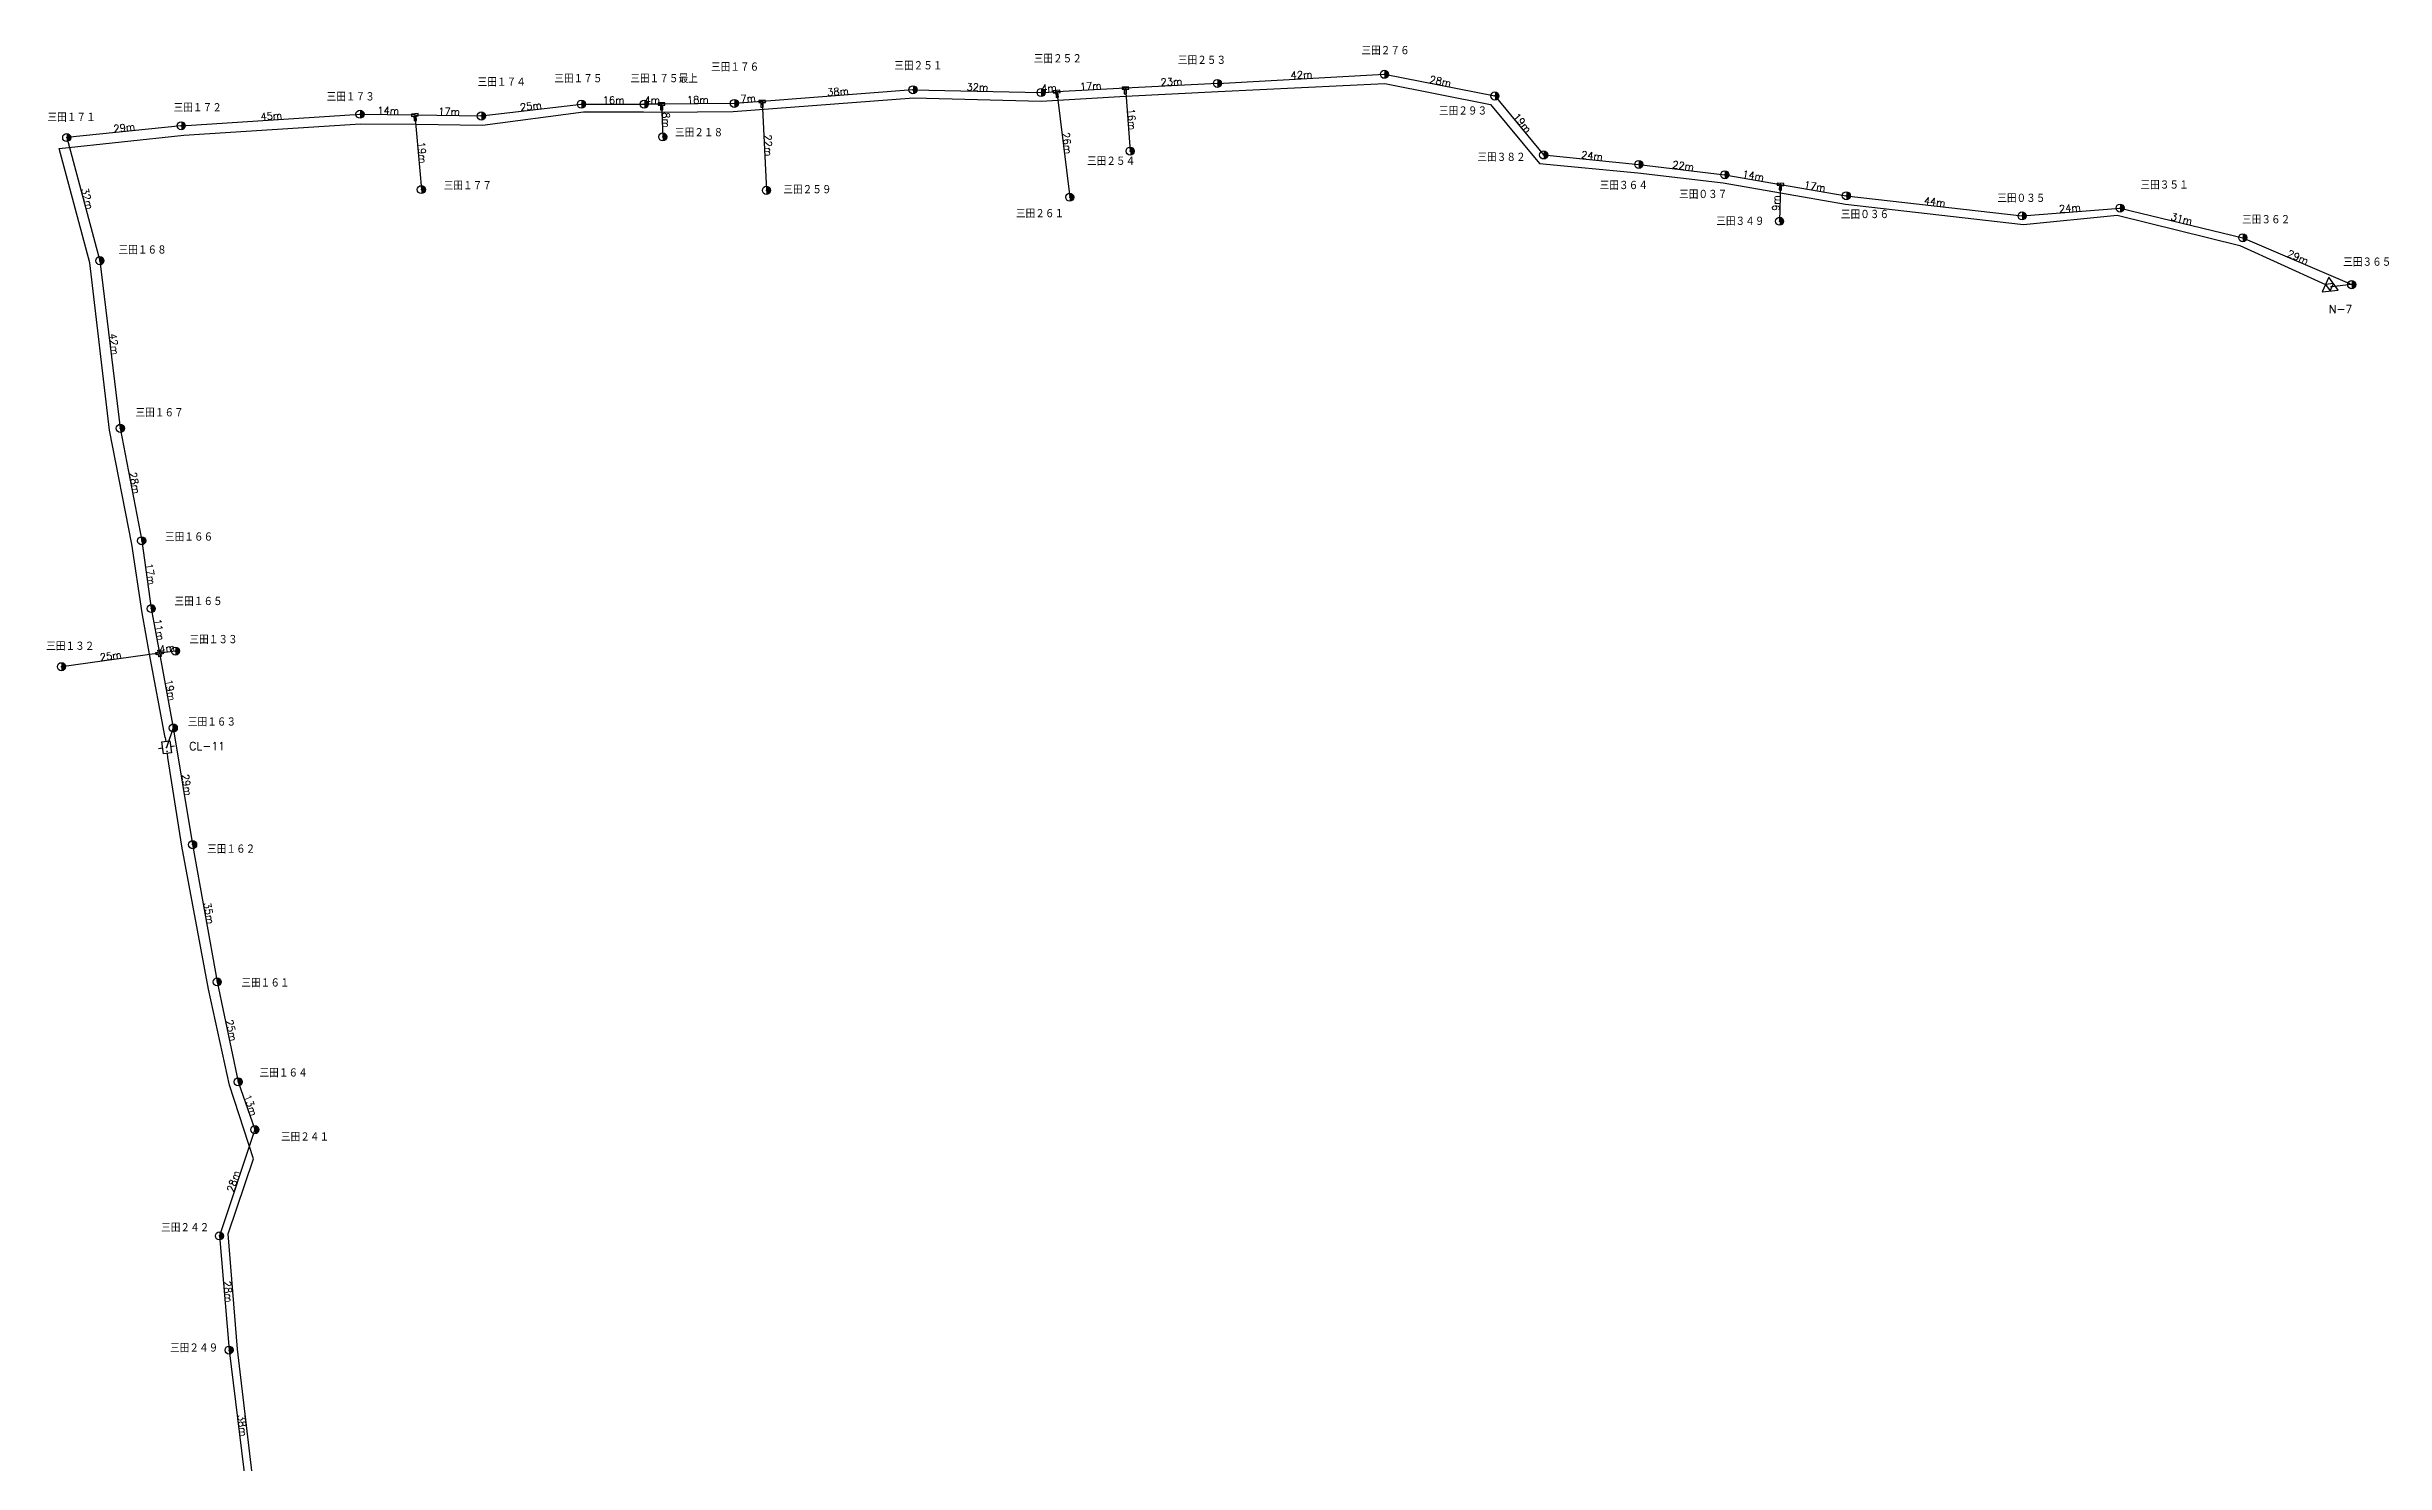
# Model space of a CAD drawing. Extents: x 11718 to 14316, y 5719 to 11395.
# Drawn here: x 12415 to 12997, y 11043 to 11395 of the extents above; entities that cross this region are included whole.
import ezdxf
from ezdxf.enums import TextEntityAlignment as Align

# ---------------------------------------------------------------- set-up
doc = ezdxf.new("R2010")
doc.units = 0
doc.header["$MEASUREMENT"] = 0
doc.header["$PDSIZE"] = 0.5
doc.layers.get('0').update_dxf_attribs({"linetype": 'CONTINUOUS'})
for name, color, linetype in [('BUN', 4, 'CONTINUOUS'), ('DROP', 6, 'CONTINUOUS'), ('IN', 7, 'CONTINUOUS'), ('KPLINK', 2, 'CONTINUOUS'), ('MESSEN', 9, 'CONTINUOUS'), ('POLE', 7, 'CONTINUOUS'), ('SPAN', 7, 'CONTINUOUS')]:
    doc.layers.add(name, color=color, linetype=linetype)
doc.styles.get("Standard").update_dxf_attribs({"font": 'txt', "bigfont": 'extfont'})

# ---------------------------------------------------------------- blocks, each defined once
blk = doc.blocks.new('T_CP')
at = {"color": 0, "linetype": 'BYBLOCK', "const_width": 1}
blk.add_lwpolyline([(0, -0.5, 1), (0, 0.5, -24.142235)], format="xyb", dxfattribs=at)
at = {"color": 0, "linetype": 'BYBLOCK'}
blk.add_circle((0, 0), 1, dxfattribs=at)
blk.add_point((0, 0), dxfattribs=at)
for tag, p, height in [('V1', (1.5, 3), 2), ('V2', (1.5, 0.5), 2), ('V3', (1.8, -0.4), 0.2), ('V4', (1.8, -0.73), 0.2), ('V5', (1.8, -1.1), 0.2), ('V6', (1.8, -1.43), 0.2), ('V7', (1.8, -1.77), 0.2), ('V8', (1.8, -2.1), 0.2)]:
    blk.add_attdef(tag, p, '', height=height, dxfattribs=at)
blk = doc.blocks.new('T_BUN')
at = {"color": 0, "linetype": 'BYBLOCK'}
blk.add_lwpolyline([(-0.84, 0.28), (-0.84, -0.28), (-0.28, -0.28), (-0.28, -1.4), (0.28, -1.4), (0.28, -0.28), (0.84, -0.28), (0.84, 0.28)], close=True, dxfattribs=at)
blk.add_point((0, 0), dxfattribs=at)
for tag, p, height in [('V1', (1.5, 3), 2), ('V2', (1.5, 0.5), 2), ('V3', (1.8, -0.4), 0.2), ('V4', (1.8, -0.73), 0.2), ('V5', (1.8, -1.1), 0.2), ('V6', (1.8, -1.43), 0.2), ('V7', (1.8, -1.77), 0.2), ('V8', (1.8, -2.1), 0.2)]:
    blk.add_attdef(tag, p, '', height=height, dxfattribs=at)
blk = doc.blocks.new('J_BUN')
at = {"color": 0, "linetype": 'BYBLOCK'}
blk.add_lwpolyline([(-0.84, -0.28), (-0.84, 0.28), (-0.28, 0.28), (-0.28, 0.84), (0.28, 0.84), (0.28, 0.28), (0.84, 0.28), (0.84, -0.28), (0.28, -0.28), (0.28, -0.84), (-0.28, -0.84), (-0.28, -0.28)], close=True, dxfattribs=at)
blk.add_point((0, 0), dxfattribs=at)
for tag, p, height in [('V1', (1.5, 3), 2), ('V2', (1.5, 0.5), 2), ('V3', (1.8, -0.4), 0.2), ('V4', (1.8, -0.73), 0.2), ('V5', (1.8, -1.1), 0.2), ('V6', (1.8, -1.43), 0.2), ('V7', (1.8, -1.77), 0.2), ('V8', (1.8, -2.1), 0.2)]:
    blk.add_attdef(tag, p, '', height=height, dxfattribs=at)
blk = doc.blocks.new('CL_CL2')
at = {"color": 0, "linetype": 'BYBLOCK'}
for p, q in [((0, 0), (1, 0)), ((2.5, 2), (2.5, 1)), ((5, 0), (4, 0)), ((2.5, -2), (2.5, -1))]:
    blk.add_line(p, q, dxfattribs=at)
blk.add_lwpolyline([(1, -1), (1, 1), (4, 1), (4, -1)], close=True, dxfattribs=at)
blk.add_point((2.5, 0), dxfattribs=at)
at = {"layer": 'IN', "color": 0, "linetype": 'BYBLOCK', "const_width": 0.2}
blk.add_lwpolyline([(1.4, 0, 1), (1.6, 0, 1)], format="xyb", close=True, dxfattribs=at)
at = {"color": 0, "linetype": 'BYBLOCK'}
for tag, p, height in [('V1', (4.2, 5.6), 2), ('V3', (4.2, 1.1), 0.2), ('V4', (4.2, 0.8), 0.2), ('V5', (4.2, 0.5), 0.2), ('V6', (4.2, 0.2), 0.2), ('V2', (4.2, 3), 2), ('V7', (4.2, -0.3), 0.2), ('V8', (4.2, -0.6), 0.2)]:
    blk.add_attdef(tag, p, '', height=height, dxfattribs=at)
blk = doc.blocks.new('NODE_NODE1')
at = {"color": 0, "linetype": 'BYBLOCK'}
blk.add_line((0, 0), (1, 0), dxfattribs=at)
blk.add_lwpolyline([(1, -2), (4.46, 0), (1, 2), (1, -2)], dxfattribs=at)
blk.add_lwpolyline([(2.73, 1), (1, 0), (2.73, -1)], close=True, dxfattribs=at)
blk.add_point((2.5, 0), dxfattribs=at)
for tag, p, height in [('V1', (4.8, 0.4), 2), ('V3', (4.8, -2.8), 0.2), ('V4', (4.8, -3.1), 0.2), ('V5', (4.8, -3.4), 0.2), ('V6', (4.8, -3.7), 0.2), ('V7', (4.8, -4), 0.2), ('V8', (4.8, -4.3), 0.2), ('V2', (4.8, -2.2), 2)]:
    blk.add_attdef(tag, p, '', height=height, dxfattribs=at)

msp = doc.modelspace()

# ---------------------------------------------------------------- linework, layer by layer
at = {"layer": 'BUN', "elevation": 2}
msp.add_lwpolyline([(12467.39, 11033.6), (12462.88, 11071.61), (12460.57, 11100.28), (12466.88, 11118.93), (12460.92, 11137.2), (12455.66, 11161.09), (12449.04, 11196.57), (12445.59, 11218.68)], dxfattribs=at)
at = {"layer": 'DROP', "elevation": 2}
msp.add_lwpolyline([(12444.93, 11223.64), (12440.98, 11244.29), (12439.21, 11254.61), (12436.62, 11271.69), (12431.08, 11300.02), (12426.15, 11341.61), (12418.56, 11370.04), (12449.58, 11373.35), (12493.45, 11376.12), (12507.26, 11376.07), (12523.81, 11375.83), (12548.91, 11379.15), (12563.83, 11379.12), (12568.38, 11379.05), (12586.16, 11379.18), (12631.06, 11382.57), (12662.71, 11381.78), (12683.64, 11382.98), (12706.68, 11384.17), (12748.15, 11386.16), (12774.4, 11380.96), (12786.55, 11366.26), (12811, 11364), (12832.22, 11361.49), (12846.51, 11358.99), (12862.66, 11356.21), (12906.93, 11351.16), (12930.22, 11353.47), (12960.72, 11345.94), (12981.09, 11336.65)], dxfattribs=at)
at = {"layer": 'KPLINK'}
for p, q in [((12988.51, 11336.17), (12983.37, 11335.61, 2)), ((12446.93, 11225.98), (12445.26, 11221.16))]:
    msp.add_line(p, q, dxfattribs=at)
at = {"layer": 'MESSEN'}
for p, q in [((12630.82, 11384.61), (12593.31, 11381.7)), ((12630.82, 11384.61), (12662.68, 11383.93)), ((12662.68, 11383.93), (12666.56, 11384.13)), ((12683.64, 11385.01), (12666.56, 11384.13)), ((12666.56, 11384.13), (12669.79, 11357.91)), ((12706.51, 11386.19), (12683.64, 11385.01)), ((12683.64, 11385.01), (12684.82, 11369.36)), ((12706.51, 11386.19), (12748.02, 11388.45)), ((12748.02, 11388.45), (12775.49, 11383.06)), ((12448.9, 11375.66), (12493.35, 11378.54)), ((12493.35, 11378.54), (12506.99, 11378.34)), ((12506.99, 11378.34), (12508.6, 11359.8)), ((12506.99, 11378.34), (12523.51, 11378.09)), ((12523.51, 11378.09), (12548.41, 11381.03)), ((12548.41, 11381.03), (12564, 11381.03)), ((12568.32, 11381.04), (12564, 11381.03)), ((12586.42, 11381.22), (12568.32, 11381.04)), ((12568.32, 11381.04), (12568.63, 11372.9)), ((12593.31, 11381.7), (12586.42, 11381.22)), ((12593.31, 11381.7), (12594.39, 11359.61)), ((12775.49, 11383.06), (12787.62, 11368.4)), ((12448.9, 11375.66), (12420.43, 11372.73)), ((12420.43, 11372.73), (12428.68, 11342.13)), ((12787.62, 11368.4), (12811.27, 11366.05)), ((12811.27, 11366.05), (12832.66, 11363.49)), ((12832.66, 11363.49), (12846.51, 11361.1)), ((12846.51, 11361.1), (12846.28, 11351.92)), ((12846.51, 11361.1), (12862.86, 11358.27)), ((12862.86, 11358.27), (12906.56, 11353.25)), ((12906.56, 11353.25), (12930.92, 11355.2)), ((12930.92, 11355.2), (12961.43, 11347.83)), ((12961.43, 11347.83), (12988.51, 11336.17)), ((12428.68, 11342.13), (12433.76, 11300.46)), ((12433.76, 11300.46), (12439.07, 11272.51)), ((12439.07, 11272.51), (12441.45, 11255.65)), ((12441.45, 11255.65), (12443.5, 11244.55)), ((12443.5, 11244.55), (12419.12, 11241.21)), ((12447.47, 11245.09), (12443.5, 11244.55)), ((12443.5, 11244.55), (12446.93, 11225.98)), ((12446.93, 11225.98), (12451.74, 11196.98)), ((12451.74, 11196.98), (12457.85, 11162.86)), ((12457.85, 11162.86), (12463.07, 11138.03)), ((12463.07, 11138.03), (12467.21, 11126.14)), ((12467.21, 11126.14), (12458.39, 11099.72)), ((12458.39, 11099.72), (12460.79, 11071.34)), ((12460.79, 11071.34), (12465.47, 11033.46))]:
    msp.add_line(p, q, dxfattribs=at)

# ---------------------------------------------------------------- block references
at = {"layer": 'BUN'}
ref = msp.add_blockref('CL_CL2', (12445.59, 11218.68), dxfattribs=dict(at, rotation=97.66894171941664))
ref.add_attrib('V1', 'CL-11', (12450.89, 11220.48), dxfattribs={"layer": '0', "height": 2})
at = {"layer": 'DROP'}
ref = msp.add_blockref('NODE_NODE1', (12981.09, 11336.65, 2), dxfattribs=dict(at, rotation=335.4865524212531))
ref.add_attrib('V1', 'N-7', (12982.84, 11329.1, 2), dxfattribs={"layer": '0', "height": 2})
at = {"layer": 'POLE'}
ref = msp.add_blockref('T_CP', (12748.02, 11388.45), dxfattribs=at)
ref.add_attrib('V1', '三田２７６', (12742.32, 11393.25), dxfattribs={"layer": '0', "height": 2})
ref = msp.add_blockref('T_CP', (12586.42, 11381.22), dxfattribs=at)
ref.add_attrib('V1', '三田１７６', (12580.61, 11389.15), dxfattribs={"layer": '0', "height": 2})
ref = msp.add_blockref('T_CP', (12630.82, 11384.61), dxfattribs=at)
ref.add_attrib('V1', '三田２５１', (12626.18, 11389.48), dxfattribs={"layer": '0', "height": 2})
ref = msp.add_blockref('T_CP', (12662.68, 11383.93), dxfattribs=at)
ref.add_attrib('V1', '三田２５２', (12660.84, 11391.22), dxfattribs={"layer": '0', "height": 2})
ref = msp.add_blockref('T_CP', (12706.51, 11386.19), dxfattribs=at)
ref.add_attrib('V1', '三田２５３', (12696.68, 11390.83), dxfattribs={"layer": '0', "height": 2})
ref = msp.add_blockref('T_CP', (12493.35, 11378.54), dxfattribs=at)
ref.add_attrib('V1', '三田１７３', (12485.04, 11381.76), dxfattribs={"layer": '0', "height": 2})
ref = msp.add_blockref('T_CP', (12523.51, 11378.09), dxfattribs=at)
ref.add_attrib('V1', '三田１７４', (12522.59, 11385.4), dxfattribs={"layer": '0', "height": 2})
ref = msp.add_blockref('T_CP', (12548.41, 11381.03), dxfattribs=at)
ref.add_attrib('V1', '三田１７５', (12541.65, 11386.28), dxfattribs={"layer": '0', "height": 2})
ref = msp.add_blockref('T_CP', (12564, 11381.03), dxfattribs=at)
ref.add_attrib('V1', '三田１７５最上', (12560.55, 11386.29), dxfattribs={"layer": '0', "height": 2})
for name, p, rotation in [('T_BUN', (12666.56, 11384.13), 5.405067066916488), ('T_BUN', (12506.99, 11378.34), 4.294261457232008), ('T_BUN', (12846.51, 11361.1), 356.8095896301235), ('J_BUN', (12443.5, 11244.55), 7.981269481295414)]:
    msp.add_blockref(name, p, dxfattribs=dict(at, rotation=rotation))
for p in [(12683.64, 11385.01), (12568.32, 11381.04), (12593.31, 11381.7)]:
    msp.add_blockref('T_BUN', p, dxfattribs=at)
ref = msp.add_blockref('T_CP', (12775.49, 11383.06), dxfattribs=at)
ref.add_attrib('V1', '三田２９３', (12761.59, 11378.24), dxfattribs={"layer": '0', "height": 2})
ref = msp.add_blockref('T_CP', (12420.43, 11372.73), dxfattribs=at)
ref.add_attrib('V1', '三田１７１', (12415.65, 11376.64), dxfattribs={"layer": '0', "height": 2})
ref = msp.add_blockref('T_CP', (12448.9, 11375.66), dxfattribs=at)
ref.add_attrib('V1', '三田１７２', (12447.01, 11379.05), dxfattribs={"layer": '0', "height": 2})
ref = msp.add_blockref('T_CP', (12568.63, 11372.9), dxfattribs=at)
ref.add_attrib('V1', '三田２１８', (12571.65, 11372.86), dxfattribs={"layer": '0', "height": 2})
ref = msp.add_blockref('T_CP', (12684.82, 11369.36), dxfattribs=at)
ref.add_attrib('V1', '三田２５４', (12674.09, 11365.75), dxfattribs={"layer": '0', "height": 2})
ref = msp.add_blockref('T_CP', (12787.62, 11368.4), dxfattribs=at)
ref.add_attrib('V1', '三田３８２', (12771.15, 11366.72), dxfattribs={"layer": '0', "height": 2})
ref = msp.add_blockref('T_CP', (12811.27, 11366.05), dxfattribs=at)
ref.add_attrib('V1', '三田３６４', (12801.55, 11359.73), dxfattribs={"layer": '0', "height": 2})
ref = msp.add_blockref('T_CP', (12508.6, 11359.8), dxfattribs=at)
ref.add_attrib('V1', '三田１７７', (12514.16, 11359.67), dxfattribs={"layer": '0', "height": 2})
ref = msp.add_blockref('T_CP', (12594.39, 11359.61), dxfattribs=at)
ref.add_attrib('V1', '三田２５９', (12598.59, 11358.69), dxfattribs={"layer": '0', "height": 2})
ref = msp.add_blockref('T_CP', (12832.66, 11363.49), dxfattribs=at)
ref.add_attrib('V1', '三田０３７', (12821.29, 11357.5), dxfattribs={"layer": '0', "height": 2})
ref = msp.add_blockref('T_CP', (12930.92, 11355.2), dxfattribs=at)
ref.add_attrib('V1', '三田３５１', (12935.99, 11359.84), dxfattribs={"layer": '0', "height": 2})
ref = msp.add_blockref('T_CP', (12669.79, 11357.91), dxfattribs=at)
ref.add_attrib('V1', '三田２６１', (12656.41, 11352.73), dxfattribs={"layer": '0', "height": 2})
ref = msp.add_blockref('T_CP', (12862.86, 11358.27), dxfattribs=at)
ref.add_attrib('V1', '三田０３６', (12861.51, 11352.52), dxfattribs={"layer": '0', "height": 2})
ref = msp.add_blockref('T_CP', (12906.56, 11353.25), dxfattribs=at)
ref.add_attrib('V1', '三田０３５', (12900.38, 11356.54), dxfattribs={"layer": '0', "height": 2})
ref = msp.add_blockref('T_CP', (12846.28, 11351.92), dxfattribs=at)
ref.add_attrib('V1', '三田３４９', (12830.52, 11350.82), dxfattribs={"layer": '0', "height": 2})
ref = msp.add_blockref('T_CP', (12961.43, 11347.83), dxfattribs=at)
ref.add_attrib('V1', '三田３６２', (12961.25, 11351.22), dxfattribs={"layer": '0', "height": 2})
ref = msp.add_blockref('T_CP', (12428.68, 11342.13), dxfattribs=at)
ref.add_attrib('V1', '三田１６８', (12433.31, 11343.69), dxfattribs={"layer": '0', "height": 2})
ref = msp.add_blockref('T_CP', (12988.51, 11336.17), dxfattribs=at)
ref.add_attrib('V1', '三田３６５', (12986.39, 11340.67), dxfattribs={"layer": '0', "height": 2})
ref = msp.add_blockref('T_CP', (12433.76, 11300.46), dxfattribs=at)
ref.add_attrib('V1', '三田１６７', (12437.53, 11303.24), dxfattribs={"layer": '0', "height": 2})
ref = msp.add_blockref('T_CP', (12439.07, 11272.51), dxfattribs=at)
ref.add_attrib('V1', '三田１６６', (12444.86, 11272.35), dxfattribs={"layer": '0', "height": 2})
ref = msp.add_blockref('T_CP', (12441.45, 11255.65), dxfattribs=at)
ref.add_attrib('V1', '三田１６５', (12447.22, 11256.33), dxfattribs={"layer": '0', "height": 2})
ref = msp.add_blockref('T_CP', (12419.12, 11241.21), dxfattribs=at)
ref.add_attrib('V1', '三田１３２', (12415.33, 11245.2), dxfattribs={"layer": '0', "height": 2})
ref = msp.add_blockref('T_CP', (12447.47, 11245.09), dxfattribs=at)
ref.add_attrib('V1', '三田１３３', (12450.94, 11246.85), dxfattribs={"layer": '0', "height": 2})
ref = msp.add_blockref('T_CP', (12446.93, 11225.98), dxfattribs=at)
ref.add_attrib('V1', '三田１６３', (12450.55, 11226.37), dxfattribs={"layer": '0', "height": 2})
ref = msp.add_blockref('T_CP', (12451.74, 11196.98), dxfattribs=at)
ref.add_attrib('V1', '三田１６２', (12455.32, 11194.78), dxfattribs={"layer": '0', "height": 2})
ref = msp.add_blockref('T_CP', (12457.85, 11162.86), dxfattribs=at)
ref.add_attrib('V1', '三田１６１', (12463.86, 11161.52), dxfattribs={"layer": '0', "height": 2})
ref = msp.add_blockref('T_CP', (12463.07, 11138.03), dxfattribs=at)
ref.add_attrib('V1', '三田１６４', (12468.36, 11139.15), dxfattribs={"layer": '0', "height": 2})
ref = msp.add_blockref('T_CP', (12467.21, 11126.14), dxfattribs=at)
ref.add_attrib('V1', '三田２４１', (12473.68, 11123.23), dxfattribs={"layer": '0', "height": 2})
ref = msp.add_blockref('T_CP', (12458.39, 11099.72), dxfattribs=at)
ref.add_attrib('V1', '三田２４２', (12443.9, 11100.68), dxfattribs={"layer": '0', "height": 2})
ref = msp.add_blockref('T_CP', (12460.79, 11071.34), dxfattribs=at)
ref.add_attrib('V1', '三田２４９', (12446.12, 11070.77), dxfattribs={"layer": '0', "height": 2})

# ---------------------------------------------------------------- texts
at = {"layer": 'SPAN'}
for s, rotation, p in [('42m', 3, (12727.42, 11388.33)), ('7m', 4, (12589.84, 11382.46)), ('38m', 4, (12612.18, 11384.17)), ('32m', 359, (12646.84, 11385.27)), ('4m', 3, (12664.62, 11385.03)), ('17m', 3, (12675, 11385.57)), ('23m', 3, (12695.08, 11386.6)), ('28m', 349, (12761.95, 11386.73)), ('45m', 4, (12471.29, 11378.12)), ('14m', 359, (12500.37, 11379.44)), ('17m', 359, (12515.5, 11379.21)), ('25m', 7, (12535.81, 11380.55)), ('8m', 272, (12569.47, 11377.08)), ('18m', 1, (12577.31, 11382.13)), ('16m', 274, (12685.23, 11377.26)), ('19m', 310, (12782.31, 11376.38)), ('29m', 6, (12434.75, 11375.21)), ('22m', 273, (12594.84, 11370.77)), ('26m', 277, (12669.14, 11371.35)), ('19m', 275, (12508.81, 11368.96)), ('24m', 354, (12799.66, 11368.21)), ('22m', 353, (12822.31, 11365.73)), ('32m', 285, (12425.56, 11357.54)), ('14m', 350, (12839.73, 11363.28)), ('17m', 350, (12855.05, 11360.63)), ('9m', 89, (12845.39, 11356.45)), ('44m', 353, (12884.83, 11356.75)), ('24m', 5, (12918.44, 11355.21)), ('31m', 346, (12946.23, 11352.53)), ('29m', 337, (12975.14, 11343.01)), ('42m', 277, (12432.22, 11321.4)), ('28m', 281, (12437.36, 11286.9)), ('17m', 278, (12441.25, 11264.23)), ('11m', 280, (12443.43, 11250.42)), ('25m', 8, (12431.37, 11243.9)), ('4m', 8, (12445.35, 11245.81)), ('19m', 280, (12446.21, 11235.39)), ('29m', 279, (12450.29, 11211.84)), ('35m', 280, (12455.81, 11179.94)), ('25m', 282, (12461.4, 11150.83)), ('13m', 289, (12466.15, 11132.22)), ('28m', 72, (12461.88, 11113.32)), ('28m', 275, (12460.57, 11085.86)), ('38m', 277, (12464.12, 11052.61))]:
    msp.add_text(s, height=1.8, rotation=rotation, dxfattribs=at).set_placement(p, align=Align.MIDDLE_CENTER)
for s, p in [('16m', (12556.41, 11382.03)), ('4m', (12566, 11382.03))]:
    msp.add_text(s, height=1.8, dxfattribs=at).set_placement(p, align=Align.MIDDLE_CENTER)

doc.saveas('drawing.dxf')
